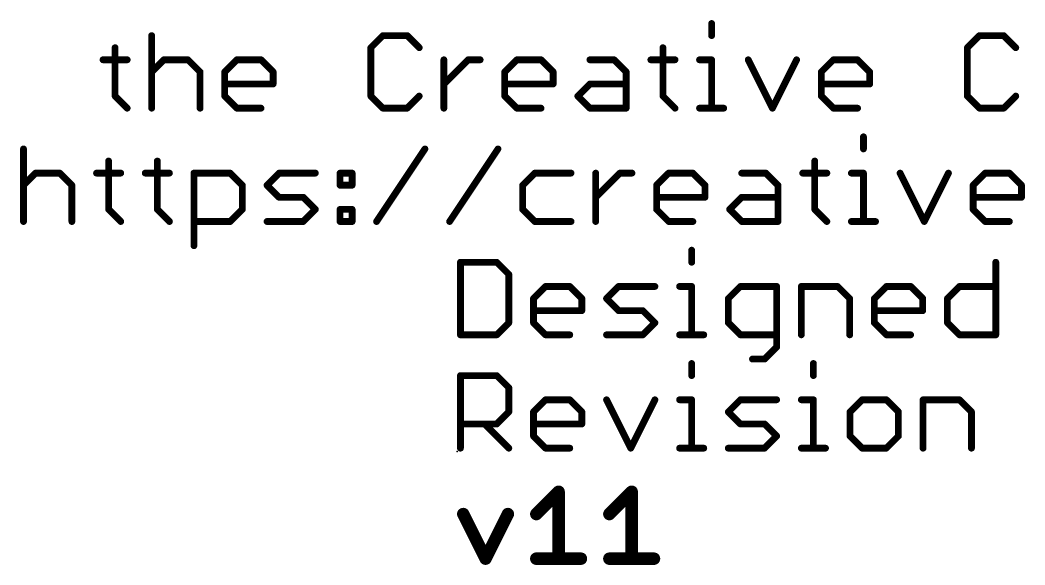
# Model space of a CAD drawing. Extents: x -10 to 102, y -14 to 18.
# Drawn here: x 16.88 to 39.4, y -13.97 to -1.76 of the extents above; entities that cross this region are included whole.
import ezdxf

# ---------------------------------------------------------------- set-up
doc = ezdxf.new("R2010")
doc.units = 0
doc.layers.add('23', color=53, linetype='CONTINUOUS')
doc.layers.add('51', color=53, linetype='CONTINUOUS')

msp = doc.modelspace()

# ---------------------------------------------------------------- linework, layer by layer
at = {"layer": '23'}
msp.add_point((26.67, -11.43), dxfattribs=at)
at = {"layer": '51'}
for points, const_width in [([(32.3762, -1.8356), (32.3762, -2.1068)], 0.1524), ([(19.8264, -2.1068), (19.8264, -3.7338)], 0.1524), ([(25.009, -2.1068), (24.7379, -2.378)], 0.1524), ([(25.5514, -2.1068), (25.009, -2.1068)], 0.1524), ([(25.8225, -2.378), (25.5514, -2.1068)], 0.1524), ([(38.3791, -2.1068), (38.108, -2.378)], 0.1524), ([(38.9215, -2.1068), (38.3791, -2.1068)], 0.1524), ([(39.1926, -2.378), (38.9215, -2.1068)], 0.1524), ([(19.0061, -2.378), (19.0061, -3.4626)], 0.1524), ([(24.7379, -2.378), (24.7379, -3.4626)], 0.1524), ([(31.2848, -2.378), (31.2848, -3.4626)], 0.1524), ([(38.108, -2.378), (38.108, -3.4626)], 0.1524), ([(18.735, -2.6491), (19.2773, -2.6491)], 0.1524), ([(19.8264, -2.9203), (20.0976, -2.6491)], 0.1524), ([(20.0976, -2.6491), (20.6399, -2.6491)], 0.1524), ([(20.6399, -2.6491), (20.9111, -2.9203)], 0.1524), ([(21.4636, -2.9203), (21.7347, -2.6491)], 0.1524), ([(21.7347, -2.6491), (22.2771, -2.6491)], 0.1524), ([(22.2771, -2.6491), (22.5482, -2.9203)], 0.1524), ([(26.375, -3.7338), (26.375, -2.6491)], 0.1524), ([(26.375, -3.1915), (26.9174, -2.6491)], 0.1524), ([(26.9174, -2.6491), (27.1885, -2.6491)], 0.1524), ([(27.7393, -2.9203), (28.0105, -2.6491)], 0.1524), ([(28.0105, -2.6491), (28.5528, -2.6491)], 0.1524), ([(28.5528, -2.6491), (28.824, -2.9203)], 0.1524), ([(29.6476, -2.6491), (30.19, -2.6491)], 0.1524), ([(30.19, -2.6491), (30.4611, -2.9203)], 0.1524), ([(31.0136, -2.6491), (31.556, -2.6491)], 0.1524), ([(32.1051, -2.6491), (32.3762, -2.6491)], 0.1524), ([(32.3762, -2.6491), (32.3762, -3.7338)], 0.1524), ([(33.1965, -2.6491), (33.7388, -3.7338)], 0.1524), ([(33.7388, -3.7338), (34.2812, -2.6491)], 0.1524), ([(34.8337, -2.9203), (35.1048, -2.6491)], 0.1524), ([(35.1048, -2.6491), (35.6472, -2.6491)], 0.1524), ([(35.6472, -2.6491), (35.9183, -2.9203)], 0.1524), ([(20.9111, -2.9203), (20.9111, -3.7338)], 0.1524), ([(21.4636, -3.4626), (21.4636, -2.9203)], 0.1524), ([(22.5482, -2.9203), (22.5482, -3.1915)], 0.1524), ([(27.7393, -3.4626), (27.7393, -2.9203)], 0.1524), ([(28.824, -2.9203), (28.824, -3.1915)], 0.1524), ([(30.4611, -2.9203), (30.4611, -3.7338)], 0.1524), ([(34.8337, -3.4626), (34.8337, -2.9203)], 0.1524), ([(35.9183, -2.9203), (35.9183, -3.1915)], 0.1524), ([(22.5482, -3.1915), (21.4636, -3.1915)], 0.1524), ([(28.824, -3.1915), (27.7393, -3.1915)], 0.1524), ([(29.3765, -3.4626), (29.6476, -3.1915)], 0.1524), ([(29.6476, -3.1915), (30.4611, -3.1915)], 0.1524), ([(35.9183, -3.1915), (34.8337, -3.1915)], 0.1524), ([(19.0061, -3.4626), (19.2773, -3.7338)], 0.1524), ([(21.7347, -3.7338), (21.4636, -3.4626)], 0.1524), ([(24.7379, -3.4626), (25.009, -3.7338)], 0.1524), ([(25.5514, -3.7338), (25.8225, -3.4626)], 0.1524), ([(28.0105, -3.7338), (27.7393, -3.4626)], 0.1524), ([(29.6476, -3.7338), (29.3765, -3.4626)], 0.1524), ([(31.2848, -3.4626), (31.556, -3.7338)], 0.1524), ([(35.1048, -3.7338), (34.8337, -3.4626)], 0.1524), ([(38.108, -3.4626), (38.3791, -3.7338)], 0.1524), ([(38.9215, -3.7338), (39.1926, -3.4626)], 0.1524), ([(22.2771, -3.7338), (21.7347, -3.7338)], 0.1524), ([(25.009, -3.7338), (25.5514, -3.7338)], 0.1524), ([(28.5528, -3.7338), (28.0105, -3.7338)], 0.1524), ([(30.4611, -3.7338), (29.6476, -3.7338)], 0.1524), ([(32.1051, -3.7338), (32.6474, -3.7338)], 0.1524), ([(35.6472, -3.7338), (35.1048, -3.7338)], 0.1524), ([(38.3791, -3.7338), (38.9215, -3.7338)], 0.1524), ([(35.779, -4.3756), (35.779, -4.6468)], 0.1524), ([(16.9534, -4.6468), (16.9534, -6.2738)], 0.1524), ([(24.8663, -6.2738), (25.9509, -4.6468)], 0.1524), ([(26.5034, -6.2738), (27.5881, -4.6468)], 0.1524), ([(18.8617, -4.918), (18.8617, -6.0026)], 0.1524), ([(19.9531, -4.918), (19.9531, -6.0026)], 0.1524), ([(34.6875, -4.918), (34.6875, -6.0026)], 0.1524), ([(16.9534, -5.4603), (17.2245, -5.1891)], 0.1524), ([(17.2245, -5.1891), (17.7669, -5.1891)], 0.1524), ([(17.7669, -5.1891), (18.038, -5.4603)], 0.1524), ([(18.5905, -5.1891), (19.1328, -5.1891)], 0.1524), ([(19.682, -5.1891), (20.2243, -5.1891)], 0.1524), ([(20.7734, -6.8161), (20.7734, -5.1891)], 0.1524), ([(20.7734, -5.1891), (21.5869, -5.1891)], 0.1524), ([(21.5869, -5.1891), (21.858, -5.4603)], 0.1524), ([(22.4105, -5.4603), (22.6817, -5.1891)], 0.1524), ([(22.6817, -5.1891), (23.4952, -5.1891)], 0.1524), ([(24.0477, -5.1891), (24.3189, -5.1891)], 0.1524), ([(24.0477, -5.4603), (24.0477, -5.1891)], 0.1524), ([(24.3189, -5.1891), (24.3189, -5.4603)], 0.1524), ([(28.4118, -5.1891), (28.1406, -5.4603)], 0.1524), ([(29.2253, -5.1891), (28.4118, -5.1891)], 0.1524), ([(29.7777, -6.2738), (29.7777, -5.1891)], 0.1524), ([(29.7777, -5.7315), (30.3201, -5.1891)], 0.1524), ([(30.3201, -5.1891), (30.5912, -5.1891)], 0.1524), ([(31.142, -5.4603), (31.4132, -5.1891)], 0.1524), ([(31.4132, -5.1891), (31.9555, -5.1891)], 0.1524), ([(31.9555, -5.1891), (32.2267, -5.4603)], 0.1524), ([(33.0504, -5.1891), (33.5927, -5.1891)], 0.1524), ([(33.5927, -5.1891), (33.8639, -5.4603)], 0.1524), ([(34.4164, -5.1891), (34.9587, -5.1891)], 0.1524), ([(35.5078, -5.1891), (35.779, -5.1891)], 0.1524), ([(35.779, -5.1891), (35.779, -6.2738)], 0.1524), ([(36.5992, -5.1891), (37.1416, -6.2738)], 0.1524), ([(37.1416, -6.2738), (37.6839, -5.1891)], 0.1524), ([(38.2364, -5.4603), (38.5076, -5.1891)], 0.1524), ([(38.5076, -5.1891), (39.0499, -5.1891)], 0.1524), ([(39.0499, -5.1891), (39.321, -5.4603)], 0.1524), ([(18.038, -5.4603), (18.038, -6.2738)], 0.1524), ([(21.858, -5.4603), (21.858, -6.0026)], 0.1524), ([(22.6817, -5.7315), (22.4105, -5.4603)], 0.1524), ([(24.3189, -5.4603), (24.0477, -5.4603)], 0.1524), ([(28.1406, -5.4603), (28.1406, -6.0026)], 0.1524), ([(31.142, -6.0026), (31.142, -5.4603)], 0.1524), ([(32.2267, -5.4603), (32.2267, -5.7315)], 0.1524), ([(33.8639, -5.4603), (33.8639, -6.2738)], 0.1524), ([(38.2364, -6.0026), (38.2364, -5.4603)], 0.1524), ([(39.321, -5.4603), (39.321, -5.7315)], 0.1524), ([(23.224, -5.7315), (22.6817, -5.7315)], 0.1524), ([(23.4952, -6.0026), (23.224, -5.7315)], 0.1524), ([(32.2267, -5.7315), (31.142, -5.7315)], 0.1524), ([(32.7792, -6.0026), (33.0504, -5.7315)], 0.1524), ([(33.0504, -5.7315), (33.8639, -5.7315)], 0.1524), ([(39.321, -5.7315), (38.2364, -5.7315)], 0.1524), ([(18.8617, -6.0026), (19.1328, -6.2738)], 0.1524), ([(19.9531, -6.0026), (20.2243, -6.2738)], 0.1524), ([(21.858, -6.0026), (21.5869, -6.2738)], 0.1524), ([(23.224, -6.2738), (23.4952, -6.0026)], 0.1524), ([(24.0477, -6.0026), (24.3189, -6.0026)], 0.1524), ([(24.0477, -6.2738), (24.0477, -6.0026)], 0.1524), ([(24.3189, -6.0026), (24.3189, -6.2738)], 0.1524), ([(28.1406, -6.0026), (28.4118, -6.2738)], 0.1524), ([(31.4132, -6.2738), (31.142, -6.0026)], 0.1524), ([(33.0504, -6.2738), (32.7792, -6.0026)], 0.1524), ([(34.6875, -6.0026), (34.9587, -6.2738)], 0.1524), ([(38.5076, -6.2738), (38.2364, -6.0026)], 0.1524), ([(21.5869, -6.2738), (20.7734, -6.2738)], 0.1524), ([(22.4105, -6.2738), (23.224, -6.2738)], 0.1524), ([(24.3189, -6.2738), (24.0477, -6.2738)], 0.1524), ([(28.4118, -6.2738), (29.2253, -6.2738)], 0.1524), ([(31.9555, -6.2738), (31.4132, -6.2738)], 0.1524), ([(33.8639, -6.2738), (33.0504, -6.2738)], 0.1524), ([(35.5078, -6.2738), (36.0501, -6.2738)], 0.1524), ([(39.0499, -6.2738), (38.5076, -6.2738)], 0.1524), ([(31.9288, -6.9156), (31.9288, -7.1868)], 0.1524), ([(26.7462, -7.1868), (26.7462, -8.8138)], 0.1524), ([(27.5597, -7.1868), (26.7462, -7.1868)], 0.1524), ([(27.8309, -7.458), (27.5597, -7.1868)], 0.1524), ([(38.7452, -7.1868), (38.7452, -8.8138)], 0.1524), ([(27.8309, -8.5426), (27.8309, -7.458)], 0.1524), ([(28.3834, -8.0003), (28.6545, -7.7291)], 0.1524), ([(28.6545, -7.7291), (29.1969, -7.7291)], 0.1524), ([(29.1969, -7.7291), (29.468, -8.0003)], 0.1524), ([(30.0205, -8.0003), (30.2917, -7.7291)], 0.1524), ([(30.2917, -7.7291), (31.1052, -7.7291)], 0.1524), ([(31.6577, -7.7291), (31.9288, -7.7291)], 0.1524), ([(31.9288, -7.7291), (31.9288, -8.8138)], 0.1524), ([(33.0203, -7.7291), (32.7491, -8.0003)], 0.1524), ([(33.8338, -7.7291), (33.0203, -7.7291)], 0.1524), ([(33.8338, -9.085), (33.8338, -7.7291)], 0.1524), ([(34.3863, -8.8138), (34.3863, -7.7291)], 0.1524), ([(34.3863, -7.7291), (35.1998, -7.7291)], 0.1524), ([(35.1998, -7.7291), (35.4709, -8.0003)], 0.1524), ([(36.0234, -8.0003), (36.2946, -7.7291)], 0.1524), ([(36.2946, -7.7291), (36.8369, -7.7291)], 0.1524), ([(36.8369, -7.7291), (37.1081, -8.0003)], 0.1524), ([(37.6606, -8.0003), (37.9317, -7.7291)], 0.1524), ([(37.9317, -7.7291), (38.7452, -7.7291)], 0.1524), ([(28.3834, -8.5426), (28.3834, -8.0003)], 0.1524), ([(29.468, -8.0003), (29.468, -8.2715)], 0.1524), ([(30.2917, -8.2715), (30.0205, -8.0003)], 0.1524), ([(32.7491, -8.0003), (32.7491, -8.5426)], 0.1524), ([(35.4709, -8.0003), (35.4709, -8.8138)], 0.1524), ([(36.0234, -8.5426), (36.0234, -8.0003)], 0.1524), ([(37.1081, -8.0003), (37.1081, -8.2715)], 0.1524), ([(37.6606, -8.5426), (37.6606, -8.0003)], 0.1524), ([(29.468, -8.2715), (28.3834, -8.2715)], 0.1524), ([(30.834, -8.2715), (30.2917, -8.2715)], 0.1524), ([(31.1052, -8.5426), (30.834, -8.2715)], 0.1524), ([(37.1081, -8.2715), (36.0234, -8.2715)], 0.1524), ([(27.5597, -8.8138), (27.8309, -8.5426)], 0.1524), ([(28.6545, -8.8138), (28.3834, -8.5426)], 0.1524), ([(30.834, -8.8138), (31.1052, -8.5426)], 0.1524), ([(32.7491, -8.5426), (33.0203, -8.8138)], 0.1524), ([(36.2946, -8.8138), (36.0234, -8.5426)], 0.1524), ([(37.9317, -8.8138), (37.6606, -8.5426)], 0.1524), ([(26.7462, -8.8138), (27.5597, -8.8138)], 0.1524), ([(29.1969, -8.8138), (28.6545, -8.8138)], 0.1524), ([(30.0205, -8.8138), (30.834, -8.8138)], 0.1524), ([(31.6577, -8.8138), (32.2, -8.8138)], 0.1524), ([(33.0203, -8.8138), (33.8338, -8.8138)], 0.1524), ([(36.8369, -8.8138), (36.2946, -8.8138)], 0.1524), ([(38.7452, -8.8138), (37.9317, -8.8138)], 0.1524), ([(33.5626, -9.3561), (33.8338, -9.085)], 0.1524), ([(31.9288, -9.4556), (31.9288, -9.7268)], 0.1524), ([(33.2914, -9.3561), (33.5626, -9.3561)], 0.1524), ([(34.6574, -9.4556), (34.6574, -9.7268)], 0.1524), ([(26.7462, -11.3538), (26.7462, -9.7268)], 0.1524), ([(26.7462, -9.7268), (27.5597, -9.7268)], 0.1524), ([(27.5597, -9.7268), (27.8309, -9.998)], 0.1524), ([(27.8309, -9.998), (27.8309, -10.5403)], 0.1524), ([(28.3834, -10.5403), (28.6545, -10.2691)], 0.1524), ([(28.6545, -10.2691), (29.1969, -10.2691)], 0.1524), ([(29.1969, -10.2691), (29.468, -10.5403)], 0.1524), ([(30.0205, -10.2691), (30.5628, -11.3538)], 0.1524), ([(30.5628, -11.3538), (31.1052, -10.2691)], 0.1524), ([(31.6577, -10.2691), (31.9288, -10.2691)], 0.1524), ([(31.9288, -10.2691), (31.9288, -11.3538)], 0.1524), ([(32.7491, -10.5403), (33.0203, -10.2691)], 0.1524), ([(33.0203, -10.2691), (33.8338, -10.2691)], 0.1524), ([(34.3863, -10.2691), (34.6574, -10.2691)], 0.1524), ([(34.6574, -10.2691), (34.6574, -11.3538)], 0.1524), ([(35.7489, -10.2691), (35.4777, -10.5403)], 0.1524), ([(36.2912, -10.2691), (35.7489, -10.2691)], 0.1524), ([(36.5624, -10.5403), (36.2912, -10.2691)], 0.1524), ([(37.1149, -11.3538), (37.1149, -10.2691)], 0.1524), ([(37.1149, -10.2691), (37.9284, -10.2691)], 0.1524), ([(37.9284, -10.2691), (38.1995, -10.5403)], 0.1524), ([(27.8309, -10.5403), (27.5597, -10.8115)], 0.1524), ([(28.3834, -11.0826), (28.3834, -10.5403)], 0.1524), ([(29.468, -10.5403), (29.468, -10.8115)], 0.1524), ([(33.0203, -10.8115), (32.7491, -10.5403)], 0.1524), ([(35.4777, -10.5403), (35.4777, -11.0826)], 0.1524), ([(36.5624, -11.0826), (36.5624, -10.5403)], 0.1524), ([(38.1995, -10.5403), (38.1995, -11.3538)], 0.1524), ([(27.5597, -10.8115), (26.7462, -10.8115)], 0.1524), ([(27.2885, -10.8115), (27.8309, -11.3538)], 0.1524), ([(29.468, -10.8115), (28.3834, -10.8115)], 0.1524), ([(33.5626, -10.8115), (33.0203, -10.8115)], 0.1524), ([(33.8338, -11.0826), (33.5626, -10.8115)], 0.1524), ([(28.6545, -11.3538), (28.3834, -11.0826)], 0.1524), ([(33.5626, -11.3538), (33.8338, -11.0826)], 0.1524), ([(35.4777, -11.0826), (35.7489, -11.3538)], 0.1524), ([(36.2912, -11.3538), (36.5624, -11.0826)], 0.1524), ([(29.1969, -11.3538), (28.6545, -11.3538)], 0.1524), ([(31.6577, -11.3538), (32.2, -11.3538)], 0.1524), ([(32.7491, -11.3538), (33.5626, -11.3538)], 0.1524), ([(34.3863, -11.3538), (34.9286, -11.3538)], 0.1524), ([(35.7489, -11.3538), (36.2912, -11.3538)], 0.1524), ([(28.4469, -12.8304), (28.9468, -12.3304)], 0.2794), ([(28.9468, -12.3304), (28.9468, -13.8303)], 0.2794), ([(30.084, -12.8304), (30.584, -12.3304)], 0.2794), ([(30.584, -12.3304), (30.584, -13.8303)], 0.2794), ([(26.8097, -12.8304), (27.3097, -13.8303)], 0.2794), ([(27.3097, -13.8303), (27.8096, -12.8304)], 0.2794), ([(28.4469, -13.8303), (29.4468, -13.8303)], 0.2794), ([(30.084, -13.8303), (31.0839, -13.8303)], 0.2794)]:
    msp.add_lwpolyline(points, dxfattribs=dict(at, const_width=const_width))
for points, const_width in [([(32.4143, -1.8356, 1), (32.3381, -1.8356)], 0.0762), ([(19.8645, -2.1068, 1), (19.7883, -2.1068)], 0.0762), ([(25.009, -2.0687, 1), (25.009, -2.1449)], 0.0762), ([(25.036, -2.1338, 1), (24.9821, -2.0799)], 0.0762), ([(25.5783, -2.0799, 1), (25.5244, -2.1338)], 0.0762), ([(25.5514, -2.1449, 1), (25.5514, -2.0687)], 0.0762), ([(32.3381, -2.1068, 1), (32.4143, -2.1068)], 0.0762), ([(38.3791, -2.0687, 1), (38.3791, -2.1449)], 0.0762), ([(38.4061, -2.1338, 1), (38.3522, -2.0799)], 0.0762), ([(38.9484, -2.0799, 1), (38.8945, -2.1338)], 0.0762), ([(38.9215, -2.1449, 1), (38.9215, -2.0687)], 0.0762), ([(19.0442, -2.378, 1), (18.968, -2.378)], 0.0762), ([(24.7109, -2.351, 1), (24.7648, -2.4049)], 0.0762), ([(24.776, -2.378, 1), (24.6998, -2.378)], 0.0762), ([(25.7956, -2.4049, 1), (25.8495, -2.351)], 0.0762), ([(31.3229, -2.378, 1), (31.2467, -2.378)], 0.0762), ([(38.081, -2.351, 1), (38.1349, -2.4049)], 0.0762), ([(38.1461, -2.378, 1), (38.0699, -2.378)], 0.0762), ([(39.1657, -2.4049, 1), (39.2196, -2.351)], 0.0762), ([(18.735, -2.611, 1), (18.735, -2.6872)], 0.0762), ([(19.2773, -2.6872, 1), (19.2773, -2.611)], 0.0762), ([(20.0976, -2.611, 1), (20.0976, -2.6872)], 0.0762), ([(20.1245, -2.6761, 1), (20.0706, -2.6222)], 0.0762), ([(20.6668, -2.6222, 1), (20.613, -2.6761)], 0.0762), ([(20.6399, -2.6872, 1), (20.6399, -2.611)], 0.0762), ([(21.7347, -2.611, 1), (21.7347, -2.6872)], 0.0762), ([(21.7617, -2.6761, 1), (21.7078, -2.6222)], 0.0762), ([(22.304, -2.6222, 1), (22.2501, -2.6761)], 0.0762), ([(22.2771, -2.6872, 1), (22.2771, -2.611)], 0.0762), ([(26.4131, -2.6491, 1), (26.3369, -2.6491)], 0.0762), ([(26.9174, -2.611, 1), (26.9174, -2.6872)], 0.0762), ([(26.9443, -2.6761, 1), (26.8904, -2.6222)], 0.0762), ([(27.1885, -2.6872, 1), (27.1885, -2.611)], 0.0762), ([(28.0105, -2.611, 1), (28.0105, -2.6872)], 0.0762), ([(28.0374, -2.6761, 1), (27.9835, -2.6222)], 0.0762), ([(28.5798, -2.6222, 1), (28.5259, -2.6761)], 0.0762), ([(28.5528, -2.6872, 1), (28.5528, -2.611)], 0.0762), ([(29.6476, -2.611, 1), (29.6476, -2.6872)], 0.0762), ([(30.2169, -2.6222, 1), (30.163, -2.6761)], 0.0762), ([(30.19, -2.6872, 1), (30.19, -2.611)], 0.0762), ([(31.0136, -2.611, 1), (31.0136, -2.6872)], 0.0762), ([(31.556, -2.6872, 1), (31.556, -2.611)], 0.0762), ([(32.1051, -2.611, 1), (32.1051, -2.6872)], 0.0762), ([(32.4143, -2.6491, 1), (32.3381, -2.6491)], 0.0762), ([(32.3762, -2.6872, 1), (32.3762, -2.611)], 0.0762), ([(33.2306, -2.6321, 1), (33.1624, -2.6662)], 0.0762), ([(34.3152, -2.6662, 1), (34.2471, -2.6321)], 0.0762), ([(35.1048, -2.611, 1), (35.1048, -2.6872)], 0.0762), ([(35.1318, -2.6761, 1), (35.0779, -2.6222)], 0.0762), ([(35.6741, -2.6222, 1), (35.6202, -2.6761)], 0.0762), ([(35.6472, -2.6872, 1), (35.6472, -2.611)], 0.0762), ([(19.7995, -2.8934, 1), (19.8533, -2.9472)], 0.0762), ([(20.9492, -2.9203, 1), (20.873, -2.9203)], 0.0762), ([(20.8841, -2.9472, 1), (20.938, -2.8934)], 0.0762), ([(21.5017, -2.9203, 1), (21.4255, -2.9203)], 0.0762), ([(21.4366, -2.8934, 1), (21.4905, -2.9472)], 0.0762), ([(22.5863, -2.9203, 1), (22.5101, -2.9203)], 0.0762), ([(22.5213, -2.9472, 1), (22.5752, -2.8934)], 0.0762), ([(27.7774, -2.9203, 1), (27.7012, -2.9203)], 0.0762), ([(27.7124, -2.8934, 1), (27.7663, -2.9472)], 0.0762), ([(28.8621, -2.9203, 1), (28.7859, -2.9203)], 0.0762), ([(28.797, -2.9472, 1), (28.8509, -2.8934)], 0.0762), ([(30.4992, -2.9203, 1), (30.423, -2.9203)], 0.0762), ([(30.4342, -2.9472, 1), (30.4881, -2.8934)], 0.0762), ([(34.8718, -2.9203, 1), (34.7956, -2.9203)], 0.0762), ([(34.8067, -2.8934, 1), (34.8606, -2.9472)], 0.0762), ([(35.9564, -2.9203, 1), (35.8802, -2.9203)], 0.0762), ([(35.8914, -2.9472, 1), (35.9453, -2.8934)], 0.0762), ([(21.4636, -3.1534, 1), (21.4636, -3.2296)], 0.0762), ([(22.5482, -3.2296, 1), (22.5482, -3.1534)], 0.0762), ([(26.3481, -3.1645, 1), (26.402, -3.2184)], 0.0762), ([(27.7393, -3.1534, 1), (27.7393, -3.2296)], 0.0762), ([(28.824, -3.2296, 1), (28.824, -3.1534)], 0.0762), ([(29.6476, -3.1534, 1), (29.6476, -3.2296)], 0.0762), ([(29.6746, -3.2184, 1), (29.6207, -3.1645)], 0.0762), ([(30.4611, -3.2296, 1), (30.4611, -3.1534)], 0.0762), ([(34.8337, -3.1534, 1), (34.8337, -3.2296)], 0.0762), ([(35.9183, -3.2296, 1), (35.9183, -3.1534)], 0.0762), ([(22.5101, -3.1915, 1), (22.5863, -3.1915)], 0.0762), ([(28.7859, -3.1915, 1), (28.8621, -3.1915)], 0.0762), ([(35.8802, -3.1915, 1), (35.9564, -3.1915)], 0.0762), ([(19.0331, -3.4357, 1), (18.9792, -3.4896)], 0.0762), ([(18.968, -3.4626, 1), (19.0442, -3.4626)], 0.0762), ([(21.4905, -3.4357, 1), (21.4366, -3.4896)], 0.0762), ([(21.4255, -3.4626, 1), (21.5017, -3.4626)], 0.0762), ([(24.7648, -3.4357, 1), (24.7109, -3.4896)], 0.0762), ([(24.6998, -3.4626, 1), (24.776, -3.4626)], 0.0762), ([(25.8495, -3.4896, 1), (25.7956, -3.4357)], 0.0762), ([(27.7663, -3.4357, 1), (27.7124, -3.4896)], 0.0762), ([(27.7012, -3.4626, 1), (27.7774, -3.4626)], 0.0762), ([(29.4034, -3.4357, 1), (29.3495, -3.4896)], 0.0762), ([(29.3495, -3.4357, 1), (29.4034, -3.4896)], 0.0762), ([(31.3117, -3.4357, 1), (31.2579, -3.4896)], 0.0762), ([(31.2467, -3.4626, 1), (31.3229, -3.4626)], 0.0762), ([(34.8606, -3.4357, 1), (34.8067, -3.4896)], 0.0762), ([(34.7956, -3.4626, 1), (34.8718, -3.4626)], 0.0762), ([(38.1349, -3.4357, 1), (38.081, -3.4896)], 0.0762), ([(38.0699, -3.4626, 1), (38.1461, -3.4626)], 0.0762), ([(39.2196, -3.4896, 1), (39.1657, -3.4357)], 0.0762), ([(19.2504, -3.7607, 1), (19.3042, -3.7069)], 0.0762), ([(19.7883, -3.7338, 1), (19.8645, -3.7338)], 0.0762), ([(20.873, -3.7338, 1), (20.9492, -3.7338)], 0.0762), ([(21.7347, -3.6957, 1), (21.7347, -3.7719)], 0.0762), ([(21.7078, -3.7607, 1), (21.7617, -3.7069)], 0.0762), ([(22.2771, -3.7719, 1), (22.2771, -3.6957)], 0.0762), ([(25.009, -3.6957, 1), (25.009, -3.7719)], 0.0762), ([(24.9821, -3.7607, 1), (25.036, -3.7069)], 0.0762), ([(25.5244, -3.7069, 1), (25.5783, -3.7607)], 0.0762), ([(25.5514, -3.7719, 1), (25.5514, -3.6957)], 0.0762), ([(26.3369, -3.7338, 1), (26.4131, -3.7338)], 0.0762), ([(28.0105, -3.6957, 1), (28.0105, -3.7719)], 0.0762), ([(27.9835, -3.7607, 1), (28.0374, -3.7069)], 0.0762), ([(28.5528, -3.7719, 1), (28.5528, -3.6957)], 0.0762), ([(29.6476, -3.6957, 1), (29.6476, -3.7719)], 0.0762), ([(29.6207, -3.7607, 1), (29.6746, -3.7069)], 0.0762), ([(30.423, -3.7338, 1), (30.4992, -3.7338)], 0.0762), ([(30.4611, -3.7719, 1), (30.4611, -3.6957)], 0.0762), ([(31.529, -3.7607, 1), (31.5829, -3.7069)], 0.0762), ([(32.1051, -3.6957, 1), (32.1051, -3.7719)], 0.0762), ([(32.3381, -3.7338, 1), (32.4143, -3.7338)], 0.0762), ([(32.6474, -3.7719, 1), (32.6474, -3.6957)], 0.0762), ([(33.7048, -3.7168, 1), (33.7729, -3.7508)], 0.0762), ([(33.7048, -3.7508, 1), (33.7729, -3.7168)], 0.0762), ([(35.1048, -3.6957, 1), (35.1048, -3.7719)], 0.0762), ([(35.0779, -3.7607, 1), (35.1318, -3.7069)], 0.0762), ([(35.6472, -3.7719, 1), (35.6472, -3.6957)], 0.0762), ([(38.3791, -3.6957, 1), (38.3791, -3.7719)], 0.0762), ([(38.3522, -3.7607, 1), (38.4061, -3.7069)], 0.0762), ([(38.8945, -3.7069, 1), (38.9484, -3.7607)], 0.0762), ([(38.9215, -3.7719, 1), (38.9215, -3.6957)], 0.0762), ([(35.8171, -4.3756, 1), (35.7409, -4.3756)], 0.0762), ([(16.9915, -4.6468, 1), (16.9153, -4.6468)], 0.0762), ([(25.9826, -4.6679, 1), (25.9192, -4.6257)], 0.0762), ([(27.6198, -4.6679, 1), (27.5564, -4.6257)], 0.0762), ([(35.7409, -4.6468, 1), (35.8171, -4.6468)], 0.0762), ([(18.8998, -4.918, 1), (18.8236, -4.918)], 0.0762), ([(19.9912, -4.918, 1), (19.915, -4.918)], 0.0762), ([(34.7256, -4.918, 1), (34.6494, -4.918)], 0.0762), ([(17.2245, -5.151, 1), (17.2245, -5.2272)], 0.0762), ([(17.2515, -5.2161, 1), (17.1976, -5.1622)], 0.0762), ([(17.7938, -5.1622, 1), (17.7399, -5.2161)], 0.0762), ([(17.7669, -5.2272, 1), (17.7669, -5.151)], 0.0762), ([(18.5905, -5.151, 1), (18.5905, -5.2272)], 0.0762), ([(19.1328, -5.2272, 1), (19.1328, -5.151)], 0.0762), ([(19.682, -5.151, 1), (19.682, -5.2272)], 0.0762), ([(20.2243, -5.2272, 1), (20.2243, -5.151)], 0.0762), ([(20.8115, -5.1891, 1), (20.7353, -5.1891)], 0.0762), ([(20.7734, -5.151, 1), (20.7734, -5.2272)], 0.0762), ([(21.6138, -5.1622, 1), (21.5599, -5.2161)], 0.0762), ([(21.5869, -5.2272, 1), (21.5869, -5.151)], 0.0762), ([(22.6817, -5.151, 1), (22.6817, -5.2272)], 0.0762), ([(22.7086, -5.2161, 1), (22.6548, -5.1622)], 0.0762), ([(23.4952, -5.2272, 1), (23.4952, -5.151)], 0.0762), ([(24.0477, -5.151, 1), (24.0477, -5.2272)], 0.0762), ([(24.0858, -5.1891, 1), (24.0096, -5.1891)], 0.0762), ([(24.357, -5.1891, 1), (24.2808, -5.1891)], 0.0762), ([(24.3189, -5.2272, 1), (24.3189, -5.151)], 0.0762), ([(28.4118, -5.151, 1), (28.4118, -5.2272)], 0.0762), ([(28.4387, -5.2161, 1), (28.3848, -5.1622)], 0.0762), ([(29.2253, -5.2272, 1), (29.2253, -5.151)], 0.0762), ([(29.8158, -5.1891, 1), (29.7396, -5.1891)], 0.0762), ([(30.3201, -5.151, 1), (30.3201, -5.2272)], 0.0762), ([(30.347, -5.2161, 1), (30.2931, -5.1622)], 0.0762), ([(30.5912, -5.2272, 1), (30.5912, -5.151)], 0.0762), ([(31.4132, -5.151, 1), (31.4132, -5.2272)], 0.0762), ([(31.4401, -5.2161, 1), (31.3863, -5.1622)], 0.0762), ([(31.9825, -5.1622, 1), (31.9286, -5.2161)], 0.0762), ([(31.9555, -5.2272, 1), (31.9555, -5.151)], 0.0762), ([(33.0504, -5.151, 1), (33.0504, -5.2272)], 0.0762), ([(33.6196, -5.1622, 1), (33.5658, -5.2161)], 0.0762), ([(33.5927, -5.2272, 1), (33.5927, -5.151)], 0.0762), ([(34.4164, -5.151, 1), (34.4164, -5.2272)], 0.0762), ([(34.9587, -5.2272, 1), (34.9587, -5.151)], 0.0762), ([(35.5078, -5.151, 1), (35.5078, -5.2272)], 0.0762), ([(35.8171, -5.1891, 1), (35.7409, -5.1891)], 0.0762), ([(35.779, -5.2272, 1), (35.779, -5.151)], 0.0762), ([(36.6333, -5.1721, 1), (36.5652, -5.2062)], 0.0762), ([(37.718, -5.2062, 1), (37.6498, -5.1721)], 0.0762), ([(38.5076, -5.151, 1), (38.5076, -5.2272)], 0.0762), ([(38.5345, -5.2161, 1), (38.4806, -5.1622)], 0.0762), ([(39.0768, -5.1622, 1), (39.0229, -5.2161)], 0.0762), ([(39.0499, -5.2272, 1), (39.0499, -5.151)], 0.0762), ([(16.9264, -5.4334, 1), (16.9803, -5.4872)], 0.0762), ([(18.0761, -5.4603, 1), (17.9999, -5.4603)], 0.0762), ([(18.0111, -5.4872, 1), (18.065, -5.4334)], 0.0762), ([(21.8961, -5.4603, 1), (21.8199, -5.4603)], 0.0762), ([(21.8311, -5.4872, 1), (21.885, -5.4334)], 0.0762), ([(22.4375, -5.4334, 1), (22.3836, -5.4872)], 0.0762), ([(22.3836, -5.4334, 1), (22.4375, -5.4872)], 0.0762), ([(24.0477, -5.4222, 1), (24.0477, -5.4984)], 0.0762), ([(24.3189, -5.4984, 1), (24.3189, -5.4222)], 0.0762), ([(28.1787, -5.4603, 1), (28.1025, -5.4603)], 0.0762), ([(28.1136, -5.4334, 1), (28.1675, -5.4872)], 0.0762), ([(31.1801, -5.4603, 1), (31.1039, -5.4603)], 0.0762), ([(31.1151, -5.4334, 1), (31.169, -5.4872)], 0.0762), ([(32.2648, -5.4603, 1), (32.1886, -5.4603)], 0.0762), ([(32.1998, -5.4872, 1), (32.2536, -5.4334)], 0.0762), ([(33.902, -5.4603, 1), (33.8258, -5.4603)], 0.0762), ([(33.8369, -5.4872, 1), (33.8908, -5.4334)], 0.0762), ([(38.2745, -5.4603, 1), (38.1983, -5.4603)], 0.0762), ([(38.2094, -5.4334, 1), (38.2633, -5.4872)], 0.0762), ([(39.3591, -5.4603, 1), (39.2829, -5.4603)], 0.0762), ([(39.2941, -5.4872, 1), (39.348, -5.4334)], 0.0762), ([(24.0096, -5.4603, 1), (24.0858, -5.4603)], 0.0762), ([(24.2808, -5.4603, 1), (24.357, -5.4603)], 0.0762), ([(22.6817, -5.6934, 1), (22.6817, -5.7696)], 0.0762), ([(22.6548, -5.7584, 1), (22.7086, -5.7045)], 0.0762), ([(23.251, -5.7045, 1), (23.1971, -5.7584)], 0.0762), ([(23.224, -5.7696, 1), (23.224, -5.6934)], 0.0762), ([(29.7508, -5.7045, 1), (29.8047, -5.7584)], 0.0762), ([(31.142, -5.6934, 1), (31.142, -5.7696)], 0.0762), ([(32.1886, -5.7315, 1), (32.2648, -5.7315)], 0.0762), ([(32.2267, -5.7696, 1), (32.2267, -5.6934)], 0.0762), ([(33.0504, -5.6934, 1), (33.0504, -5.7696)], 0.0762), ([(33.0773, -5.7584, 1), (33.0234, -5.7045)], 0.0762), ([(33.8639, -5.7696, 1), (33.8639, -5.6934)], 0.0762), ([(38.2364, -5.6934, 1), (38.2364, -5.7696)], 0.0762), ([(39.2829, -5.7315, 1), (39.3591, -5.7315)], 0.0762), ([(39.321, -5.7696, 1), (39.321, -5.6934)], 0.0762), ([(18.8886, -5.9757, 1), (18.8347, -6.0296)], 0.0762), ([(18.8236, -6.0026, 1), (18.8998, -6.0026)], 0.0762), ([(19.9801, -5.9757, 1), (19.9262, -6.0296)], 0.0762), ([(19.915, -6.0026, 1), (19.9912, -6.0026)], 0.0762), ([(21.8199, -6.0026, 1), (21.8961, -6.0026)], 0.0762), ([(21.885, -6.0296, 1), (21.8311, -5.9757)], 0.0762), ([(23.5221, -6.0296, 1), (23.4683, -5.9757)], 0.0762), ([(23.4683, -6.0296, 1), (23.5221, -5.9757)], 0.0762), ([(24.0477, -5.9645, 1), (24.0477, -6.0407)], 0.0762), ([(24.0858, -6.0026, 1), (24.0096, -6.0026)], 0.0762), ([(24.357, -6.0026, 1), (24.2808, -6.0026)], 0.0762), ([(24.3189, -6.0407, 1), (24.3189, -5.9645)], 0.0762), ([(28.1675, -5.9757, 1), (28.1136, -6.0296)], 0.0762), ([(28.1025, -6.0026, 1), (28.1787, -6.0026)], 0.0762), ([(31.169, -5.9757, 1), (31.1151, -6.0296)], 0.0762), ([(31.1039, -6.0026, 1), (31.1801, -6.0026)], 0.0762), ([(32.8061, -5.9757, 1), (32.7523, -6.0296)], 0.0762), ([(32.7523, -5.9757, 1), (32.8061, -6.0296)], 0.0762), ([(34.7145, -5.9757, 1), (34.6606, -6.0296)], 0.0762), ([(34.6494, -6.0026, 1), (34.7256, -6.0026)], 0.0762), ([(38.2633, -5.9757, 1), (38.2094, -6.0296)], 0.0762), ([(38.1983, -6.0026, 1), (38.2745, -6.0026)], 0.0762), ([(16.9153, -6.2738, 1), (16.9915, -6.2738)], 0.0762), ([(17.9999, -6.2738, 1), (18.0761, -6.2738)], 0.0762), ([(19.1059, -6.3007, 1), (19.1598, -6.2469)], 0.0762), ([(20.1973, -6.3007, 1), (20.2512, -6.2469)], 0.0762), ([(20.7734, -6.2357, 1), (20.7734, -6.3119)], 0.0762), ([(21.5599, -6.2469, 1), (21.6138, -6.3007)], 0.0762), ([(21.5869, -6.3119, 1), (21.5869, -6.2357)], 0.0762), ([(22.4105, -6.2357, 1), (22.4105, -6.3119)], 0.0762), ([(23.1971, -6.2469, 1), (23.251, -6.3007)], 0.0762), ([(23.224, -6.3119, 1), (23.224, -6.2357)], 0.0762), ([(24.0477, -6.2357, 1), (24.0477, -6.3119)], 0.0762), ([(24.0096, -6.2738, 1), (24.0858, -6.2738)], 0.0762), ([(24.2808, -6.2738, 1), (24.357, -6.2738)], 0.0762), ([(24.3189, -6.3119, 1), (24.3189, -6.2357)], 0.0762), ([(24.8346, -6.2527, 1), (24.898, -6.2949)], 0.0762), ([(26.4717, -6.2527, 1), (26.5351, -6.2949)], 0.0762), ([(28.4118, -6.2357, 1), (28.4118, -6.3119)], 0.0762), ([(28.3848, -6.3007, 1), (28.4387, -6.2469)], 0.0762), ([(29.2253, -6.3119, 1), (29.2253, -6.2357)], 0.0762), ([(29.7396, -6.2738, 1), (29.8158, -6.2738)], 0.0762), ([(31.4132, -6.2357, 1), (31.4132, -6.3119)], 0.0762), ([(31.3863, -6.3007, 1), (31.4401, -6.2469)], 0.0762), ([(31.9555, -6.3119, 1), (31.9555, -6.2357)], 0.0762), ([(33.0504, -6.2357, 1), (33.0504, -6.3119)], 0.0762), ([(33.0234, -6.3007, 1), (33.0773, -6.2469)], 0.0762), ([(33.8258, -6.2738, 1), (33.902, -6.2738)], 0.0762), ([(33.8639, -6.3119, 1), (33.8639, -6.2357)], 0.0762), ([(34.9317, -6.3007, 1), (34.9856, -6.2469)], 0.0762), ([(35.5078, -6.2357, 1), (35.5078, -6.3119)], 0.0762), ([(35.7409, -6.2738, 1), (35.8171, -6.2738)], 0.0762), ([(36.0501, -6.3119, 1), (36.0501, -6.2357)], 0.0762), ([(37.1075, -6.2568, 1), (37.1756, -6.2908)], 0.0762), ([(37.1075, -6.2908, 1), (37.1756, -6.2568)], 0.0762), ([(38.5076, -6.2357, 1), (38.5076, -6.3119)], 0.0762), ([(38.4806, -6.3007, 1), (38.5345, -6.2469)], 0.0762), ([(39.0499, -6.3119, 1), (39.0499, -6.2357)], 0.0762), ([(20.7353, -6.8161, 1), (20.8115, -6.8161)], 0.0762), ([(31.9669, -6.9156, 1), (31.8907, -6.9156)], 0.0762), ([(26.7843, -7.1868, 1), (26.7081, -7.1868)], 0.0762), ([(26.7462, -7.1487, 1), (26.7462, -7.2249)], 0.0762), ([(27.5866, -7.1599, 1), (27.5328, -7.2138)], 0.0762), ([(27.5597, -7.2249, 1), (27.5597, -7.1487)], 0.0762), ([(31.8907, -7.1868, 1), (31.9669, -7.1868)], 0.0762), ([(38.7833, -7.1868, 1), (38.7071, -7.1868)], 0.0762), ([(27.869, -7.458, 1), (27.7928, -7.458)], 0.0762), ([(27.8039, -7.4849, 1), (27.8578, -7.431)], 0.0762), ([(28.6545, -7.691, 1), (28.6545, -7.7672)], 0.0762), ([(28.6815, -7.7561, 1), (28.6276, -7.7022)], 0.0762), ([(29.2238, -7.7022, 1), (29.1699, -7.7561)], 0.0762), ([(29.1969, -7.7672, 1), (29.1969, -7.691)], 0.0762), ([(30.2917, -7.691, 1), (30.2917, -7.7672)], 0.0762), ([(30.3186, -7.7561, 1), (30.2647, -7.7022)], 0.0762), ([(31.1052, -7.7672, 1), (31.1052, -7.691)], 0.0762), ([(31.6577, -7.691, 1), (31.6577, -7.7672)], 0.0762), ([(31.9669, -7.7291, 1), (31.8907, -7.7291)], 0.0762), ([(31.9288, -7.7672, 1), (31.9288, -7.691)], 0.0762), ([(33.0203, -7.691, 1), (33.0203, -7.7672)], 0.0762), ([(33.0472, -7.7561, 1), (32.9933, -7.7022)], 0.0762), ([(33.8719, -7.7291, 1), (33.7957, -7.7291)], 0.0762), ([(33.8338, -7.7672, 1), (33.8338, -7.691)], 0.0762), ([(34.4244, -7.7291, 1), (34.3482, -7.7291)], 0.0762), ([(34.3863, -7.691, 1), (34.3863, -7.7672)], 0.0762), ([(35.2267, -7.7022, 1), (35.1728, -7.7561)], 0.0762), ([(35.1998, -7.7672, 1), (35.1998, -7.691)], 0.0762), ([(36.2946, -7.691, 1), (36.2946, -7.7672)], 0.0762), ([(36.3215, -7.7561, 1), (36.2676, -7.7022)], 0.0762), ([(36.8639, -7.7022, 1), (36.81, -7.7561)], 0.0762), ([(36.8369, -7.7672, 1), (36.8369, -7.691)], 0.0762), ([(37.9317, -7.691, 1), (37.9317, -7.7672)], 0.0762), ([(37.9587, -7.7561, 1), (37.9048, -7.7022)], 0.0762), ([(38.7452, -7.7672, 1), (38.7452, -7.691)], 0.0762), ([(28.4215, -8.0003, 1), (28.3453, -8.0003)], 0.0762), ([(28.3564, -7.9734, 1), (28.4103, -8.0272)], 0.0762), ([(29.5061, -8.0003, 1), (29.4299, -8.0003)], 0.0762), ([(29.4411, -8.0272, 1), (29.495, -7.9734)], 0.0762), ([(30.0475, -7.9734, 1), (29.9936, -8.0272)], 0.0762), ([(29.9936, -7.9734, 1), (30.0475, -8.0272)], 0.0762), ([(32.7872, -8.0003, 1), (32.711, -8.0003)], 0.0762), ([(32.7222, -7.9734, 1), (32.776, -8.0272)], 0.0762), ([(35.509, -8.0003, 1), (35.4328, -8.0003)], 0.0762), ([(35.444, -8.0272, 1), (35.4979, -7.9734)], 0.0762), ([(36.0615, -8.0003, 1), (35.9853, -8.0003)], 0.0762), ([(35.9965, -7.9734, 1), (36.0504, -8.0272)], 0.0762), ([(37.1462, -8.0003, 1), (37.07, -8.0003)], 0.0762), ([(37.0811, -8.0272, 1), (37.135, -7.9734)], 0.0762), ([(37.6987, -8.0003, 1), (37.6225, -8.0003)], 0.0762), ([(37.6336, -7.9734, 1), (37.6875, -8.0272)], 0.0762), ([(28.3834, -8.2334, 1), (28.3834, -8.3096)], 0.0762), ([(29.4299, -8.2715, 1), (29.5061, -8.2715)], 0.0762), ([(29.468, -8.3096, 1), (29.468, -8.2334)], 0.0762), ([(30.2917, -8.2334, 1), (30.2917, -8.3096)], 0.0762), ([(30.2647, -8.2984, 1), (30.3186, -8.2445)], 0.0762), ([(30.8609, -8.2445, 1), (30.8071, -8.2984)], 0.0762), ([(30.834, -8.3096, 1), (30.834, -8.2334)], 0.0762), ([(36.0234, -8.2334, 1), (36.0234, -8.3096)], 0.0762), ([(37.07, -8.2715, 1), (37.1462, -8.2715)], 0.0762), ([(37.1081, -8.3096, 1), (37.1081, -8.2334)], 0.0762), ([(27.7928, -8.5426, 1), (27.869, -8.5426)], 0.0762), ([(27.8578, -8.5696, 1), (27.8039, -8.5157)], 0.0762), ([(28.4103, -8.5157, 1), (28.3564, -8.5696)], 0.0762), ([(28.3453, -8.5426, 1), (28.4215, -8.5426)], 0.0762), ([(31.1321, -8.5696, 1), (31.0782, -8.5157)], 0.0762), ([(31.0782, -8.5696, 1), (31.1321, -8.5157)], 0.0762), ([(32.776, -8.5157, 1), (32.7222, -8.5696)], 0.0762), ([(32.711, -8.5426, 1), (32.7872, -8.5426)], 0.0762), ([(36.0504, -8.5157, 1), (35.9965, -8.5696)], 0.0762), ([(35.9853, -8.5426, 1), (36.0615, -8.5426)], 0.0762), ([(37.6875, -8.5157, 1), (37.6336, -8.5696)], 0.0762), ([(37.6225, -8.5426, 1), (37.6987, -8.5426)], 0.0762), ([(26.7462, -8.7757, 1), (26.7462, -8.8519)], 0.0762), ([(26.7081, -8.8138, 1), (26.7843, -8.8138)], 0.0762), ([(27.5328, -8.7869, 1), (27.5866, -8.8407)], 0.0762), ([(27.5597, -8.8519, 1), (27.5597, -8.7757)], 0.0762), ([(28.6545, -8.7757, 1), (28.6545, -8.8519)], 0.0762), ([(28.6276, -8.8407, 1), (28.6815, -8.7869)], 0.0762), ([(29.1969, -8.8519, 1), (29.1969, -8.7757)], 0.0762), ([(30.0205, -8.7757, 1), (30.0205, -8.8519)], 0.0762), ([(30.8071, -8.7869, 1), (30.8609, -8.8407)], 0.0762), ([(30.834, -8.8519, 1), (30.834, -8.7757)], 0.0762), ([(31.6577, -8.7757, 1), (31.6577, -8.8519)], 0.0762), ([(31.8907, -8.8138, 1), (31.9669, -8.8138)], 0.0762), ([(32.2, -8.8519, 1), (32.2, -8.7757)], 0.0762), ([(33.0203, -8.7757, 1), (33.0203, -8.8519)], 0.0762), ([(32.9933, -8.8407, 1), (33.0472, -8.7869)], 0.0762), ([(33.8338, -8.8519, 1), (33.8338, -8.7757)], 0.0762), ([(34.3482, -8.8138, 1), (34.4244, -8.8138)], 0.0762), ([(35.4328, -8.8138, 1), (35.509, -8.8138)], 0.0762), ([(36.2946, -8.7757, 1), (36.2946, -8.8519)], 0.0762), ([(36.2676, -8.8407, 1), (36.3215, -8.7869)], 0.0762), ([(36.8369, -8.8519, 1), (36.8369, -8.7757)], 0.0762), ([(37.9317, -8.7757, 1), (37.9317, -8.8519)], 0.0762), ([(37.9048, -8.8407, 1), (37.9587, -8.7869)], 0.0762), ([(38.7071, -8.8138, 1), (38.7833, -8.8138)], 0.0762), ([(38.7452, -8.8519, 1), (38.7452, -8.7757)], 0.0762), ([(33.7957, -9.085, 1), (33.8719, -9.085)], 0.0762), ([(33.8607, -9.1119, 1), (33.8068, -9.058)], 0.0762), ([(31.9669, -9.4556, 1), (31.8907, -9.4556)], 0.0762), ([(33.2914, -9.318, 1), (33.2914, -9.3942)], 0.0762), ([(33.5357, -9.3292, 1), (33.5895, -9.3831)], 0.0762), ([(33.5626, -9.3942, 1), (33.5626, -9.318)], 0.0762), ([(34.6955, -9.4556, 1), (34.6193, -9.4556)], 0.0762), ([(26.7843, -9.7268, 1), (26.7081, -9.7268)], 0.0762), ([(26.7462, -9.6887, 1), (26.7462, -9.7649)], 0.0762), ([(27.5866, -9.6999, 1), (27.5328, -9.7538)], 0.0762), ([(27.5597, -9.7649, 1), (27.5597, -9.6887)], 0.0762), ([(31.8907, -9.7268, 1), (31.9669, -9.7268)], 0.0762), ([(34.6193, -9.7268, 1), (34.6955, -9.7268)], 0.0762), ([(27.869, -9.998, 1), (27.7928, -9.998)], 0.0762), ([(27.8039, -10.0249, 1), (27.8578, -9.971)], 0.0762), ([(28.6545, -10.231, 1), (28.6545, -10.3072)], 0.0762), ([(28.6815, -10.2961, 1), (28.6276, -10.2422)], 0.0762), ([(29.2238, -10.2422, 1), (29.1699, -10.2961)], 0.0762), ([(29.1969, -10.3072, 1), (29.1969, -10.231)], 0.0762), ([(30.0546, -10.2521, 1), (29.9864, -10.2862)], 0.0762), ([(31.1392, -10.2862, 1), (31.0711, -10.2521)], 0.0762), ([(31.6577, -10.231, 1), (31.6577, -10.3072)], 0.0762), ([(31.9669, -10.2691, 1), (31.8907, -10.2691)], 0.0762), ([(31.9288, -10.3072, 1), (31.9288, -10.231)], 0.0762), ([(33.0203, -10.231, 1), (33.0203, -10.3072)], 0.0762), ([(33.0472, -10.2961, 1), (32.9933, -10.2422)], 0.0762), ([(33.8338, -10.3072, 1), (33.8338, -10.231)], 0.0762), ([(34.3863, -10.231, 1), (34.3863, -10.3072)], 0.0762), ([(34.6955, -10.2691, 1), (34.6193, -10.2691)], 0.0762), ([(34.6574, -10.3072, 1), (34.6574, -10.231)], 0.0762), ([(35.7489, -10.231, 1), (35.7489, -10.3072)], 0.0762), ([(35.7758, -10.2961, 1), (35.7219, -10.2422)], 0.0762), ([(36.3181, -10.2422, 1), (36.2643, -10.2961)], 0.0762), ([(36.2912, -10.3072, 1), (36.2912, -10.231)], 0.0762), ([(37.153, -10.2691, 1), (37.0768, -10.2691)], 0.0762), ([(37.1149, -10.231, 1), (37.1149, -10.3072)], 0.0762), ([(37.9553, -10.2422, 1), (37.9014, -10.2961)], 0.0762), ([(37.9284, -10.3072, 1), (37.9284, -10.231)], 0.0762), ([(27.7928, -10.5403, 1), (27.869, -10.5403)], 0.0762), ([(27.8578, -10.5672, 1), (27.8039, -10.5134)], 0.0762), ([(28.4215, -10.5403, 1), (28.3453, -10.5403)], 0.0762), ([(28.3564, -10.5134, 1), (28.4103, -10.5672)], 0.0762), ([(29.5061, -10.5403, 1), (29.4299, -10.5403)], 0.0762), ([(29.4411, -10.5672, 1), (29.495, -10.5134)], 0.0762), ([(32.776, -10.5134, 1), (32.7222, -10.5672)], 0.0762), ([(32.7222, -10.5134, 1), (32.776, -10.5672)], 0.0762), ([(35.5158, -10.5403, 1), (35.4396, -10.5403)], 0.0762), ([(35.4508, -10.5134, 1), (35.5046, -10.5672)], 0.0762), ([(36.6005, -10.5403, 1), (36.5243, -10.5403)], 0.0762), ([(36.5354, -10.5672, 1), (36.5893, -10.5134)], 0.0762), ([(38.2376, -10.5403, 1), (38.1614, -10.5403)], 0.0762), ([(38.1726, -10.5672, 1), (38.2265, -10.5134)], 0.0762), ([(26.7462, -10.7734, 1), (26.7462, -10.8496)], 0.0762), ([(27.3155, -10.7845, 1), (27.2616, -10.8384)], 0.0762), ([(27.5328, -10.7845, 1), (27.5866, -10.8384)], 0.0762), ([(27.5597, -10.8496, 1), (27.5597, -10.7734)], 0.0762), ([(28.3834, -10.7734, 1), (28.3834, -10.8496)], 0.0762), ([(29.4299, -10.8115, 1), (29.5061, -10.8115)], 0.0762), ([(29.468, -10.8496, 1), (29.468, -10.7734)], 0.0762), ([(33.0203, -10.7734, 1), (33.0203, -10.8496)], 0.0762), ([(32.9933, -10.8384, 1), (33.0472, -10.7845)], 0.0762), ([(33.5895, -10.7845, 1), (33.5357, -10.8384)], 0.0762), ([(33.5626, -10.8496, 1), (33.5626, -10.7734)], 0.0762), ([(28.4103, -11.0557, 1), (28.3564, -11.1096)], 0.0762), ([(33.8607, -11.1096, 1), (33.8068, -11.0557)], 0.0762), ([(33.8068, -11.1096, 1), (33.8607, -11.0557)], 0.0762), ([(35.5046, -11.0557, 1), (35.4508, -11.1096)], 0.0762), ([(36.5893, -11.1096, 1), (36.5354, -11.0557)], 0.0762), ([(28.3453, -11.0826, 1), (28.4215, -11.0826)], 0.0762), ([(35.4396, -11.0826, 1), (35.5158, -11.0826)], 0.0762), ([(36.5243, -11.0826, 1), (36.6005, -11.0826)], 0.0762), ([(26.7081, -11.3538, 1), (26.7843, -11.3538)], 0.0762), ([(27.8039, -11.3807, 1), (27.8578, -11.3269)], 0.0762), ([(28.6545, -11.3157, 1), (28.6545, -11.3919)], 0.0762), ([(28.6276, -11.3807, 1), (28.6815, -11.3269)], 0.0762), ([(29.1969, -11.3919, 1), (29.1969, -11.3157)], 0.0762), ([(30.5288, -11.3368, 1), (30.5969, -11.3708)], 0.0762), ([(30.5288, -11.3708, 1), (30.5969, -11.3368)], 0.0762), ([(31.6577, -11.3157, 1), (31.6577, -11.3919)], 0.0762), ([(31.8907, -11.3538, 1), (31.9669, -11.3538)], 0.0762), ([(32.2, -11.3919, 1), (32.2, -11.3157)], 0.0762), ([(32.7491, -11.3157, 1), (32.7491, -11.3919)], 0.0762), ([(33.5357, -11.3269, 1), (33.5895, -11.3807)], 0.0762), ([(33.5626, -11.3919, 1), (33.5626, -11.3157)], 0.0762), ([(34.3863, -11.3157, 1), (34.3863, -11.3919)], 0.0762), ([(34.6193, -11.3538, 1), (34.6955, -11.3538)], 0.0762), ([(34.9286, -11.3919, 1), (34.9286, -11.3157)], 0.0762), ([(35.7489, -11.3157, 1), (35.7489, -11.3919)], 0.0762), ([(35.7219, -11.3807, 1), (35.7758, -11.3269)], 0.0762), ([(36.2643, -11.3269, 1), (36.3181, -11.3807)], 0.0762), ([(36.2912, -11.3919, 1), (36.2912, -11.3157)], 0.0762), ([(37.0768, -11.3538, 1), (37.153, -11.3538)], 0.0762), ([(38.1614, -11.3538, 1), (38.2376, -11.3538)], 0.0762), ([(29.0167, -12.3304, 1), (28.877, -12.3304)], 0.1397), ([(28.9962, -12.3798, 1), (28.8974, -12.281)], 0.1397), ([(30.6538, -12.3304, 1), (30.5141, -12.3304)], 0.1397), ([(30.6334, -12.3798, 1), (30.5346, -12.281)], 0.1397), ([(26.8722, -12.7991, 1), (26.7472, -12.8616)], 0.1397), ([(27.8721, -12.8616, 1), (27.7471, -12.7991)], 0.1397), ([(28.3975, -12.781, 1), (28.4962, -12.8798)], 0.1397), ([(30.0346, -12.781, 1), (30.1334, -12.8798)], 0.1397), ([(27.2472, -13.7991, 1), (27.3721, -13.8615)], 0.1397), ([(27.2472, -13.8615, 1), (27.3721, -13.7991)], 0.1397), ([(28.4469, -13.7605, 1), (28.4469, -13.9002)], 0.1397), ([(29.4468, -13.9002, 1), (29.4468, -13.7605)], 0.1397), ([(30.084, -13.7605, 1), (30.084, -13.9002)], 0.1397), ([(31.0839, -13.9002, 1), (31.0839, -13.7605)], 0.1397), ([(28.877, -13.8303, 1), (29.0167, -13.8303)], 0.1397), ([(30.5141, -13.8303, 1), (30.6538, -13.8303)], 0.1397)]:
    msp.add_lwpolyline(points, format="xyb", dxfattribs=dict(at, const_width=const_width))

doc.saveas('drawing.dxf')
